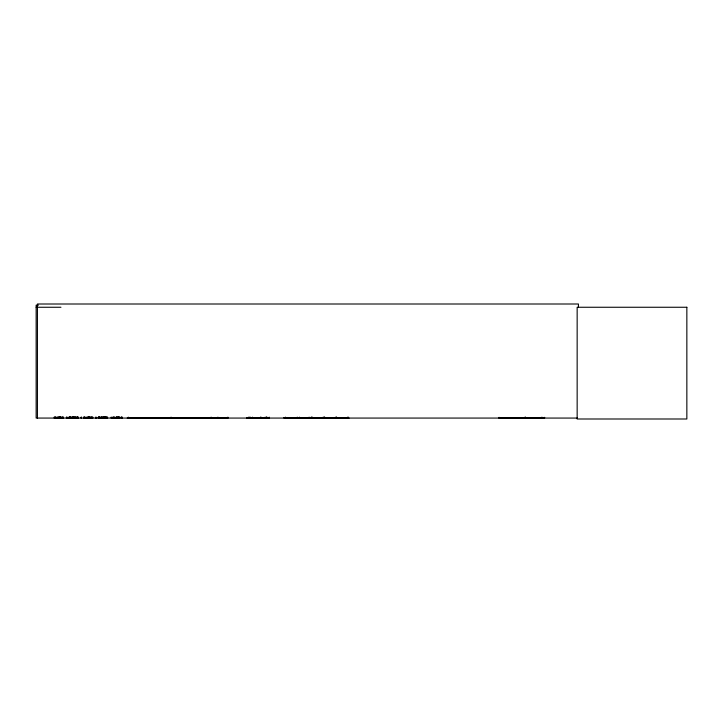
<?xml version="1.0" encoding="UTF-8"?>
<svg xmlns="http://www.w3.org/2000/svg" width="723" height="723" viewBox="0 0 723 723"><rect width="100%" height="100%" fill="white"/><g stroke="black" fill="none" stroke-linecap="round" stroke-linejoin="round"><path stroke-width="1.08" d="M211.116 417.975L227.899 417.993L128.396 417.84M525.142 418.03L541.97 417.921M499.087 418.066L499.096 417.334M544.482 418.039L544.618 417.334M499.114 417.659L544.618 417.623M128.034 417.957L127.23 418.066M285.233 417.957L297.081 417.957M311.089 417.957L297.406 417.957M38.409 305.16L36.15 305.16L36.15 418.066L577.297 418.066M36.15 307.257L60.949 307.257M163.308 417.614L184.257 417.614M246.471 417.614L269.137 417.614M283.958 417.614L323.949 417.614M248.405 417.84L269.173 417.84M163.326 418.011L184.238 418.011M246.489 418.011L269.173 417.957M283.976 418.011L349.092 418.066M499.087 417.993L544.627 417.984M323.289 417.921L323.181 417.135M311.568 417.957L348.594 417.957M578.427 307.383L578.427 304.003L37.424 304.003L37.424 418.066M542.024 418.066L541.916 417.135L541.861 418.066M525.26 417.135L525.26 418.066M525.106 417.135L525.142 418.066M348.432 417.135L348.432 418.066M347.591 417.135L347.591 418.066M336.584 417.135L336.584 418.066M336.285 417.135L336.285 418.066M335.734 417.135L335.734 418.066M324.726 417.135L324.726 418.066M324.437 417.135L324.437 418.066M323.886 417.135L323.841 418.066M312.58 417.135L312.58 418.066M311.405 417.135L311.405 418.066M311.252 417.135L311.252 418.066M309.101 417.135L309.101 418.066M299.476 417.135L299.476 418.066M297.243 417.135L297.243 418.066M285.395 417.135L285.395 418.066M269.173 417.135L269.173 418.066M266.986 417.135L266.986 418.066M266.407 417.135L266.407 418.066M266.299 417.135L266.29 418.066M265.169 417.135L265.169 418.066M260.913 417.135L260.913 418.066M260.804 417.135L260.804 418.066M252.408 417.135L252.408 418.066M250.221 417.135L250.221 418.066M249.643 417.135L249.652 418.066M248.405 417.135L248.405 418.066M227.881 417.135L227.872 418.066M217.903 417.135L218.012 418.066M171.062 417.135L171.062 418.066M128.269 417.135L128.161 418.066M122.223 417.135L122.223 418.066M121.826 417.135L121.826 418.066M121.527 417.135L121.527 418.066M121.419 417.135L121.419 418.066M120.009 417.135L120.009 418.066M119.611 417.135L119.611 418.066M119.476 417.135L119.476 418.066M118.879 417.135L118.879 418.066M118.689 417.135L118.689 418.066M118.626 417.135L118.626 418.066M118.418 417.135L118.337 418.066M117.921 417.135L117.93 418.066M117.686 417.135L117.686 418.066M117.343 417.135L117.343 418.066M117.036 417.135L117.036 418.066M116.891 417.135L116.891 418.066M116.764 417.135L116.764 418.066M116.448 417.135L116.448 418.066M116.177 417.135L116.177 418.066M114.975 417.135L114.975 418.066M114.596 417.135L114.596 418.066M114.017 417.135L114.035 418.066M113.683 417.135L113.683 418.066M113.375 417.135L113.375 418.066M112.978 417.135L112.978 418.066M112.02 417.135L112.083 418.066M111.134 417.135L111.134 418.066M107.591 417.135L107.528 418.066M107.131 417.135L107.158 418.066M106.823 417.135L106.778 418.066L106.715 417.135M106.543 417.135L106.543 418.066M105.92 417.135L105.92 418.066M105.73 417.135L105.73 418.066M105.513 417.135L105.513 418.066M105.305 417.135L105.305 418.066M105.115 417.135L105.115 418.066M104.916 417.135L104.916 418.066M104.772 417.135L104.645 418.066L104.564 417.135M104.22 417.135L104.22 418.066M103.985 417.135L103.985 418.066M103.723 417.135L103.714 418.066M103.57 417.135L103.57 418.066M102.991 417.135L102.991 418.066M102.576 417.135L102.648 418.066M102.268 417.135L102.332 418.066M102.106 417.135L102.142 418.066M101.753 417.135L101.753 418.066M101.482 417.135L101.482 418.066M101.319 417.135L101.319 418.066M101.048 417.135L101.048 418.066M100.28 417.135L100.28 418.066M99.973 418.066L99.973 417.135L99.901 418.066M99.521 417.135L99.575 418.066M99.295 417.135L99.34 418.066M99.178 417.135L99.178 418.066M98.952 417.135L99.015 418.066M98.807 417.135L98.879 418.066M98.608 417.135L98.68 418.066M96.078 417.135L96.078 418.066M95.825 417.135L95.825 418.066M92.824 417.135L92.824 418.066M92.427 417.135L92.427 418.066M92.128 417.135L92.128 418.066M91.758 417.135L91.758 418.066M91.595 417.135L91.595 418.066M91.423 417.135L91.423 418.066M90.818 417.135L90.818 418.066M90.221 417.135L90.221 418.066M90.077 417.135L90.077 418.066M89.896 417.135L89.896 418.066M89.48 417.135L89.48 418.066M89.019 417.135L89.019 418.066M88.83 417.135L88.938 418.066M88.703 417.135L88.703 418.066M88.54 417.135L88.531 418.066M88.495 417.135L88.495 418.066M88.287 417.135L88.287 418.066M87.637 417.135L87.637 418.066M87.058 417.135L87.058 418.066M86.778 417.135L86.778 418.066M85.26 418.066L85.233 417.135L85.197 418.066M84.817 417.135L84.817 418.066M83.976 417.135L83.976 418.066M83.579 417.135L83.579 418.066M81.374 417.135L81.374 418.066M81.13 417.135L81.13 418.066M78.129 417.135L78.129 418.066M78.084 417.135L78.084 418.066M77.786 417.135L77.732 418.066M77.424 417.135L77.424 418.066M77.316 417.135L77.316 418.066M77.054 417.135L77.054 418.066M76.891 417.135L76.891 418.066M76.629 417.135L76.629 418.066M75.915 417.135L75.915 418.066M75.517 417.135L75.517 418.066M75.373 417.135L75.373 418.066M75.201 417.135L75.201 418.066M74.586 417.135L74.532 418.066M74.324 417.135L74.207 418.066M73.999 417.135L73.999 418.066M73.836 417.135L73.836 418.066M73.592 417.135L73.592 418.066M73.366 417.135L73.303 418.066M73.249 417.135L73.249 418.066M72.417 417.135L72.417 418.066M72.354 417.135L72.354 418.066M72.173 417.135L72.173 418.066M72.083 417.135L72.083 418.066M71.387 417.135L71.387 418.066M70.881 417.135L70.881 418.066M70.682 417.135L70.682 418.066M70.493 417.135L70.511 418.066M69.941 417.135L69.941 418.066M69.76 417.135L69.76 418.066M69.58 417.135L69.553 418.066M69.408 417.135L69.408 418.066M67.808 417.135L67.808 418.066M66.426 417.135L66.426 418.066M63.425 417.135L63.425 418.066M62.729 417.135L62.729 418.066M62.44 417.135L62.44 418.066M62.024 417.135L62.024 418.066M61.934 417.135L61.934 418.066M61.021 417.135L61.021 418.066M60.822 418.066L60.822 417.135L60.678 418.066M60.551 417.135L60.497 418.066M60.461 417.135L60.461 418.066M60.081 417.135L60.081 418.066M59.892 417.135L59.855 418.066M59.62 417.135L59.62 418.066M59.539 417.135L59.539 418.066M59.304 417.135L59.304 418.066M59.205 417.135L59.205 418.066M59.114 417.135L59.132 418.066M58.888 417.135L58.888 418.066M58.238 417.135L58.238 418.066M57.659 417.135L57.659 418.066M57.379 417.135L57.479 418.066M56.177 417.135L56.177 418.066M55.472 417.135L55.472 418.066M55.237 417.135L55.237 418.066M54.858 417.135L54.858 418.066M54.577 417.135L54.577 418.066M54.18 417.135L54.18 418.066M686.85 307.257L577.153 307.257L577.153 418.997L686.85 418.997L686.85 307.257M211.125 418.066L211.125 417.135L211.116 418.066M103.281 418.066L103.308 417.135L103.217 418.066M98.337 418.066L98.337 417.135L98.274 418.066M89.291 418.066L89.291 417.135L89.227 418.066M87.944 418.066L87.944 417.135L87.854 418.066M84.636 418.066L84.636 417.135L84.591 418.066M84.311 418.066L84.311 417.135L84.284 418.066M74.821 418.066L74.821 417.135L74.785 418.066M73.032 418.066L73.032 417.135L72.942 418.066M70.176 418.066L70.176 417.135L70.122 418.066M69.272 418.066L69.272 417.135L69.209 418.066M68.938 418.066L68.938 417.135L68.875 418.066M66.679 418.066L66.679 417.135L66.643 418.066M63.091 418.066L63.091 417.135L63.028 418.066M58.545 418.066L58.545 417.135L58.482 418.066M55.834 418.066L55.834 417.135L55.807 418.066"/></g></svg>
